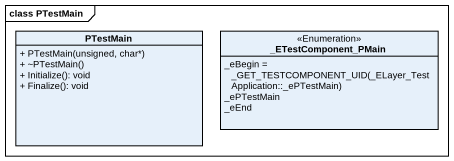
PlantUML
@startuml
mainframe class PTestMain
hide circle
hide empty members
skinparam classAttributeIconSize 0
class PTestMain {
  + PTestMain(unsigned, char*)
  + ~PTestMain()
  + Initialize(): void
  + Finalize(): void
}
enum "_ETestComponent_PMain" as ETestComponent_PMain <<Enumeration>> {
  {field} _eBegin = _GET_TESTCOMPONENT_UID(_ELayer_TestApplication::_ePTestMain)
  _ePTestMain
  _eEnd
}
@enduml
